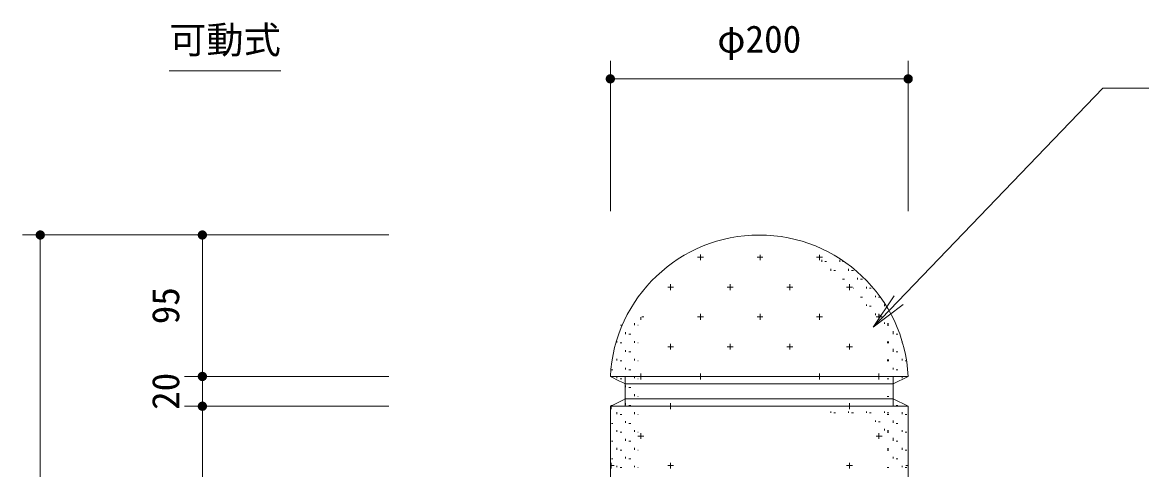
# Model space of a CAD drawing. Units: millimetres at full size, sheet at 1:10. Extents: x 0 to 4200, y 0 to 2970.
# Drawn here: x 836 to 1587, y 1435 to 1735 of the extents above; entities that cross this region are included whole.
import ezdxf
from ezdxf.enums import TextEntityAlignment as Align

# ---------------------------------------------------------------- set-up
doc = ezdxf.new("R2010")
doc.units = ezdxf.units.MM
doc.header["$LTSCALE"] = 10
for name, color, linetype, lineweight in [('D-STR', 1, 'Continuous', 13), ('D-STR-DIM', 7, 'Continuous', 13), ('D-STR-HTXT', 7, 'Continuous', 13), ('D-STR-TXT', 7, 'Continuous', 13)]:
    doc.layers.add(name, color=color, linetype=linetype, lineweight=lineweight)
doc.styles.add('ＭＳ ゴシック', font='')
doc.styles.get('ＭＳ ゴシック').set_extended_font_data('MS Gothic')

# ---------------------------------------------------------------- blocks, each defined once
blk = doc.blocks.new('filled_dot')
at = {"color": 0, "linetype": 'Continuous', "lineweight": -2, "const_width": 1.25}
blk.add_lwpolyline([(-0.625, 0, 1), (0.625, 0, 1)], format="xyb", close=True, dxfattribs=at)
blk = doc.blocks.new('open_arrow')
at = {"color": 0, "linetype": 'Continuous', "lineweight": -2}
blk.add_lwpolyline([(7.5, 1.25), (0, 0), (7.5, -1.25)], dxfattribs=at)

msp = doc.modelspace()

# ---------------------------------------------------------------- linework, layer by layer
at = {"layer": 'D-STR'}
for p, q in [((1291.08, 1575.64), (1291.08, 1579.64)), ((1331.08, 1575.64), (1331.08, 1579.39)), ((1371.08, 1575.64), (1371.08, 1579.39)), ((1289.08, 1577.64), (1293.08, 1577.64)), ((1329.08, 1577.64), (1333.08, 1577.64)), ((1369.08, 1577.64), (1373.08, 1577.64)), ((1372.58, 1574.64), (1372.58, 1575.89)), ((1374.58, 1574.89), (1375.83, 1574.89)), ((1384.58, 1574.64), (1384.58, 1575.89)), ((1386.58, 1574.89), (1387.08, 1574.89)), ((1378.58, 1568.64), (1378.58, 1569.89)), ((1380.58, 1568.89), (1381.83, 1568.89)), ((1390.58, 1568.64), (1390.58, 1569.89)), ((1392.58, 1568.89), (1393.83, 1568.89)), ((1396.58, 1562.64), (1396.58, 1563.89)), ((1269.08, 1557.64), (1273.08, 1557.64)), ((1271.08, 1555.64), (1271.08, 1559.64)), ((1309.08, 1557.64), (1313.08, 1557.64)), ((1311.08, 1555.64), (1311.08, 1559.64)), ((1349.08, 1557.64), (1353.08, 1557.64)), ((1351.08, 1555.64), (1351.08, 1559.64)), ((1386.58, 1562.89), (1387.83, 1562.89)), ((1389.08, 1557.64), (1393.08, 1557.64)), ((1391.08, 1555.64), (1391.08, 1559.64)), ((1393.58, 1556.89), (1393.83, 1556.89)), ((1398.58, 1562.89), (1399.83, 1562.89)), ((1402.58, 1556.64), (1402.58, 1557.89)), ((1404.58, 1556.89), (1405.83, 1556.89)), ((1398.58, 1550.89), (1399.83, 1550.89)), ((1408.58, 1550.89), (1408.58, 1551.89)), ((1410.58, 1550.89), (1411.83, 1550.89)), ((1402.58, 1545.14), (1402.58, 1545.89)), ((1404.58, 1544.89), (1405.83, 1544.89)), ((1414.58, 1544.89), (1414.58, 1545.89)), ((1246.83, 1532.14), (1246.83, 1533.39)), ((1251.08, 1535.64), (1251.08, 1537.39)), ((1251.83, 1537.64), (1253.08, 1537.64)), ((1289.08, 1537.64), (1293.08, 1537.64)), ((1291.08, 1535.64), (1291.08, 1539.64)), ((1329.08, 1537.64), (1333.08, 1537.64)), ((1331.08, 1535.64), (1331.08, 1539.64)), ((1369.08, 1537.64), (1373.08, 1537.64)), ((1371.08, 1535.64), (1371.08, 1539.64)), ((1408.58, 1538.89), (1408.58, 1539.89)), ((1409.08, 1537.64), (1413.08, 1537.64)), ((1410.58, 1538.89), (1411.83, 1538.89)), ((1410.83, 1535.64), (1410.83, 1539.64)), ((1414.58, 1532.89), (1414.58, 1533.89)), ((1237.33, 1532.14), (1238.33, 1532.14)), ((1240.83, 1526.14), (1240.83, 1527.39)), ((1243.08, 1526.14), (1244.33, 1526.14)), ((1249.08, 1532.14), (1249.33, 1532.14)), ((1416.58, 1532.89), (1417.58, 1532.89)), ((1416.58, 1532.14), (1417.58, 1532.14)), ((1420.58, 1526.89), (1420.58, 1528.14)), ((1420.58, 1526.14), (1420.58, 1527.39)), ((1422.58, 1526.14), (1423.58, 1526.14)), ((1234.83, 1520.39), (1234.83, 1521.39)), ((1237.08, 1520.14), (1238.33, 1520.14)), ((1246.83, 1520.14), (1246.83, 1521.39)), ((1249.08, 1520.14), (1249.33, 1520.14)), ((1271.08, 1515.64), (1271.08, 1519.64)), ((1311.08, 1515.64), (1311.08, 1519.64)), ((1351.08, 1515.64), (1351.08, 1519.64)), ((1391.08, 1515.64), (1391.08, 1519.64)), ((1416.58, 1520.89), (1417.58, 1520.89)), ((1416.58, 1520.14), (1417.58, 1520.14)), ((1426.58, 1520.14), (1426.58, 1521.39)), ((1240.83, 1514.14), (1240.83, 1515.39)), ((1243.08, 1514.14), (1244.33, 1514.14)), ((1269.08, 1517.64), (1273.08, 1517.64)), ((1309.08, 1517.64), (1313.08, 1517.64)), ((1349.08, 1517.64), (1353.08, 1517.64)), ((1389.08, 1517.64), (1393.08, 1517.64)), ((1420.58, 1514.89), (1420.58, 1516.14)), ((1420.58, 1514.14), (1420.58, 1515.39)), ((1422.58, 1514.14), (1423.58, 1514.14)), ((1234.83, 1508.39), (1234.83, 1509.39)), ((1237.08, 1508.14), (1238.33, 1508.14)), ((1240.83, 1502.39), (1240.83, 1503.39)), ((1246.83, 1508.39), (1246.83, 1509.39)), ((1249.08, 1508.14), (1249.33, 1508.14)), ((1416.58, 1508.89), (1417.58, 1508.89)), ((1416.58, 1508.14), (1417.58, 1508.14)), ((1420.58, 1502.39), (1420.58, 1503.39)), ((1426.58, 1508.39), (1426.58, 1509.39)), ((1428.58, 1508.14), (1429.58, 1508.14)), ((1236.73, 1494.56), (1230.58, 1497.64)), ((1231.33, 1502.14), (1232.33, 1502.14)), ((1234.83, 1496.39), (1234.83, 1497.39)), ((1237.08, 1496.14), (1238.33, 1496.14)), ((1240.58, 1497.64), (1420.58, 1497.64)), ((1243.08, 1502.14), (1244.33, 1502.14)), ((1246.83, 1496.39), (1246.83, 1497.39)), ((1249.08, 1497.64), (1253.08, 1497.64)), ((1249.08, 1496.14), (1249.33, 1496.14)), ((1251.08, 1495.64), (1251.08, 1499.64)), ((1289.08, 1497.64), (1293.08, 1497.64)), ((1291.08, 1495.64), (1291.08, 1499.64)), ((1369.08, 1497.64), (1373.08, 1497.64)), ((1371.08, 1495.64), (1371.08, 1499.64)), ((1409.08, 1497.64), (1413.08, 1497.64)), ((1410.83, 1495.64), (1410.83, 1499.64)), ((1416.58, 1496.14), (1417.58, 1496.14)), ((1422.58, 1502.14), (1423.58, 1502.14)), ((1426.58, 1496.39), (1426.58, 1497.39)), ((1238.9, 1493.48), (1236.73, 1494.56)), ((1240.83, 1490.39), (1240.83, 1491.64)), ((1243.08, 1490.14), (1244.33, 1490.14)), ((1420.58, 1490.39), (1420.58, 1491.64)), ((1232.21, 1478.45), (1238.9, 1481.79)), ((1246.83, 1484.39), (1246.83, 1485.64)), ((1249.08, 1484.14), (1249.33, 1484.14)), ((1416.58, 1484.14), (1417.58, 1484.14)), ((1230.58, 1477.64), (1232.21, 1478.45)), ((1230.58, 1477.64), (1233.08, 1477.64)), ((1231.08, 1475.64), (1231.08, 1478.39)), ((1231.33, 1478.14), (1232.33, 1478.14)), ((1234.83, 1472.39), (1234.83, 1473.64)), ((1420.58, 1477.64), (1240.58, 1477.64)), ((1240.83, 1478.39), (1240.83, 1479.64)), ((1243.08, 1478.14), (1244.33, 1478.14)), ((1246.83, 1472.39), (1246.83, 1473.64)), ((1269.08, 1477.64), (1273.08, 1477.64)), ((1271.08, 1475.64), (1271.08, 1479.64)), ((1378.58, 1473.14), (1378.58, 1474.14)), ((1380.58, 1473.14), (1381.83, 1473.14)), ((1389.08, 1477.64), (1393.08, 1477.64)), ((1390.58, 1473.14), (1390.58, 1474.14)), ((1391.08, 1475.64), (1391.08, 1479.64)), ((1392.58, 1473.14), (1393.83, 1473.14)), ((1402.58, 1473.14), (1402.58, 1474.14)), ((1404.58, 1473.14), (1405.83, 1473.14)), ((1414.58, 1473.14), (1414.58, 1474.14)), ((1416.58, 1473.14), (1417.58, 1473.14)), ((1420.58, 1478.39), (1420.58, 1479.64)), ((1422.58, 1478.14), (1423.58, 1478.14)), ((1426.58, 1472.39), (1426.58, 1473.64)), ((1429.08, 1477.64), (1430.58, 1477.64)), ((1231.33, 1466.14), (1232.33, 1466.14)), ((1237.08, 1472.14), (1238.33, 1472.14)), ((1240.83, 1466.39), (1240.83, 1467.64)), ((1243.08, 1466.14), (1244.33, 1466.14)), ((1249.08, 1472.14), (1249.33, 1472.14)), ((1408.58, 1467.14), (1408.58, 1468.14)), ((1410.58, 1467.14), (1411.83, 1467.14)), ((1416.58, 1472.14), (1417.58, 1472.14)), ((1420.58, 1467.14), (1420.58, 1468.14)), ((1420.58, 1466.39), (1420.58, 1467.64)), ((1422.58, 1466.14), (1423.58, 1466.14)), ((1428.58, 1472.14), (1429.58, 1472.14)), ((1234.83, 1460.39), (1234.83, 1461.64)), ((1237.08, 1460.14), (1238.33, 1460.14)), ((1246.83, 1460.39), (1246.83, 1461.64)), ((1249.08, 1460.14), (1249.33, 1460.14)), ((1251.08, 1455.64), (1251.08, 1459.64)), ((1410.83, 1455.64), (1410.83, 1459.64)), ((1414.58, 1461.39), (1414.58, 1462.39)), ((1416.58, 1461.14), (1417.58, 1461.14)), ((1416.58, 1460.14), (1417.58, 1460.14)), ((1426.58, 1460.39), (1426.58, 1461.64)), ((1428.58, 1460.14), (1429.58, 1460.14)), ((1231.33, 1454.14), (1232.33, 1454.14)), ((1240.83, 1454.39), (1240.83, 1455.64)), ((1243.08, 1454.14), (1244.33, 1454.14)), ((1249.08, 1457.64), (1253.08, 1457.64)), ((1409.08, 1457.64), (1413.08, 1457.64)), ((1420.58, 1455.14), (1420.58, 1456.39)), ((1420.58, 1454.39), (1420.58, 1455.64)), ((1422.58, 1454.14), (1423.58, 1454.14)), ((1234.83, 1448.39), (1234.83, 1449.64)), ((1237.08, 1448.14), (1238.33, 1448.14)), ((1240.83, 1442.64), (1240.83, 1443.64)), ((1246.83, 1448.39), (1246.83, 1449.64)), ((1249.08, 1448.14), (1249.33, 1448.14)), ((1416.58, 1449.14), (1417.58, 1449.14)), ((1416.58, 1448.14), (1417.58, 1448.14)), ((1420.58, 1442.64), (1420.58, 1443.64)), ((1426.58, 1448.39), (1426.58, 1449.64)), ((1428.58, 1448.14), (1429.58, 1448.14)), ((1230.58, 1437.89), (1233.08, 1437.89)), ((1231.08, 1435.89), (1231.08, 1439.64)), ((1231.33, 1442.39), (1232.33, 1442.39)), ((1234.83, 1436.64), (1234.83, 1437.64)), ((1237.08, 1436.39), (1238.33, 1436.39)), ((1243.08, 1442.39), (1244.33, 1442.39)), ((1246.83, 1436.64), (1246.83, 1437.64)), ((1249.08, 1436.39), (1249.33, 1436.39)), ((1269.08, 1437.89), (1273.08, 1437.89)), ((1271.08, 1435.89), (1271.08, 1439.64)), ((1389.08, 1437.89), (1393.08, 1437.89)), ((1391.08, 1435.89), (1391.08, 1439.64)), ((1416.58, 1436.39), (1417.58, 1436.39)), ((1422.58, 1442.39), (1423.58, 1442.39)), ((1426.58, 1436.64), (1426.58, 1437.64)), ((1428.58, 1436.39), (1429.58, 1436.39)), ((1429.08, 1437.89), (1430.58, 1437.89))]:
    msp.add_line(p, q, dxfattribs=at)
for points in [[(1230.58, 1497.64), (1240.58, 1497.64), (1240.58, 1477.64), (1230.58, 1477.64), (1230.58, 1237.64), (1330.58, 1237.64)], [(1430.58, 1497.64), (1420.58, 1492.64), (1240.58, 1492.64), (1238.9, 1493.48)], [(1430.58, 1497.64), (1420.58, 1497.64), (1420.58, 1477.64), (1430.58, 1477.64), (1430.58, 1237.64), (1330.58, 1237.64)], [(1238.9, 1481.79), (1240.58, 1482.64), (1420.58, 1482.64), (1430.58, 1477.64)]]:
    msp.add_lwpolyline(points, dxfattribs=at)
msp.add_arc((1330.58, 1492.5), 100.13, 2.9376, 177.0624, dxfattribs=at)
at = {"layer": 'D-STR-DIM'}
for p, q in [((1230.58, 1608.64), (1230.58, 1709.49)), ((1430.58, 1608.64), (1430.58, 1709.49)), ((1230.58, 1697.49), (1430.58, 1697.49)), ((1081.81, 1592.64), (835.76, 1592.64)), ((847.76, 1592.64), (847.76, 1237.48)), ((1081.81, 1592.64), (944.62, 1592.64)), ((956.62, 1592.64), (956.62, 1497.64)), ((1081.81, 1497.64), (944.62, 1497.64)), ((1081.81, 1497.64), (944.62, 1497.64)), ((956.62, 1497.64), (956.62, 1477.64)), ((1081.81, 1477.64), (944.62, 1477.64)), ((1081.81, 1477.64), (944.62, 1477.64)), ((956.62, 1477.64), (956.62, 1357.64))]:
    msp.add_line(p, q, dxfattribs=at)
at = {"layer": 'D-STR-HTXT'}
msp.add_lwpolyline([(1406.96, 1530.83), (1561.2, 1691.16), (1586.2, 1691.16), (1973.25, 1691.16)], dxfattribs=at)
at = {"layer": 'D-STR-TXT'}
msp.add_line((934.29, 1702.85), (1009.29, 1702.85), dxfattribs=at)

# ---------------------------------------------------------------- block references
at = {"layer": 'D-STR-DIM', "xscale": 2.5, "yscale": 2.5}
msp.add_blockref('filled_dot', (1230.58, 1697.49), dxfattribs=at)
for p, rotation in [((1430.58, 1697.49), 180), ((847.76, 1592.64), 270), ((956.62, 1592.64), 270), ((956.62, 1497.64), 90), ((956.62, 1497.64), 270), ((956.62, 1477.64), 90), ((956.62, 1477.64), 270)]:
    msp.add_blockref('filled_dot', p, dxfattribs=dict(at, rotation=rotation))
at = {"layer": 'D-STR-HTXT', "xscale": 3.33, "yscale": 3.33, "rotation": 46.1}
msp.add_blockref('open_arrow', (1406.96, 1530.83), dxfattribs=at)

# ---------------------------------------------------------------- texts
at = {"layer": 'D-STR-DIM', "style": 'ＭＳ ゴシック'}
msp.add_text('φ200', height=18.33, dxfattribs=at).set_placement((1330.58, 1733.4), align=Align.TOP_CENTER)
for s, p in [('95', (922.74, 1545.14)), ('20', (922.74, 1487.64))]:
    msp.add_text(s, height=18.33, rotation=90, dxfattribs=at).set_placement(p, align=Align.TOP_CENTER)
at = {"layer": 'D-STR-TXT', "style": 'ＭＳ ゴシック'}
msp.add_text('可動式', height=18.33, dxfattribs=at).set_placement((934.29, 1732.85), align=Align.TOP_LEFT)

doc.saveas('drawing.dxf')
